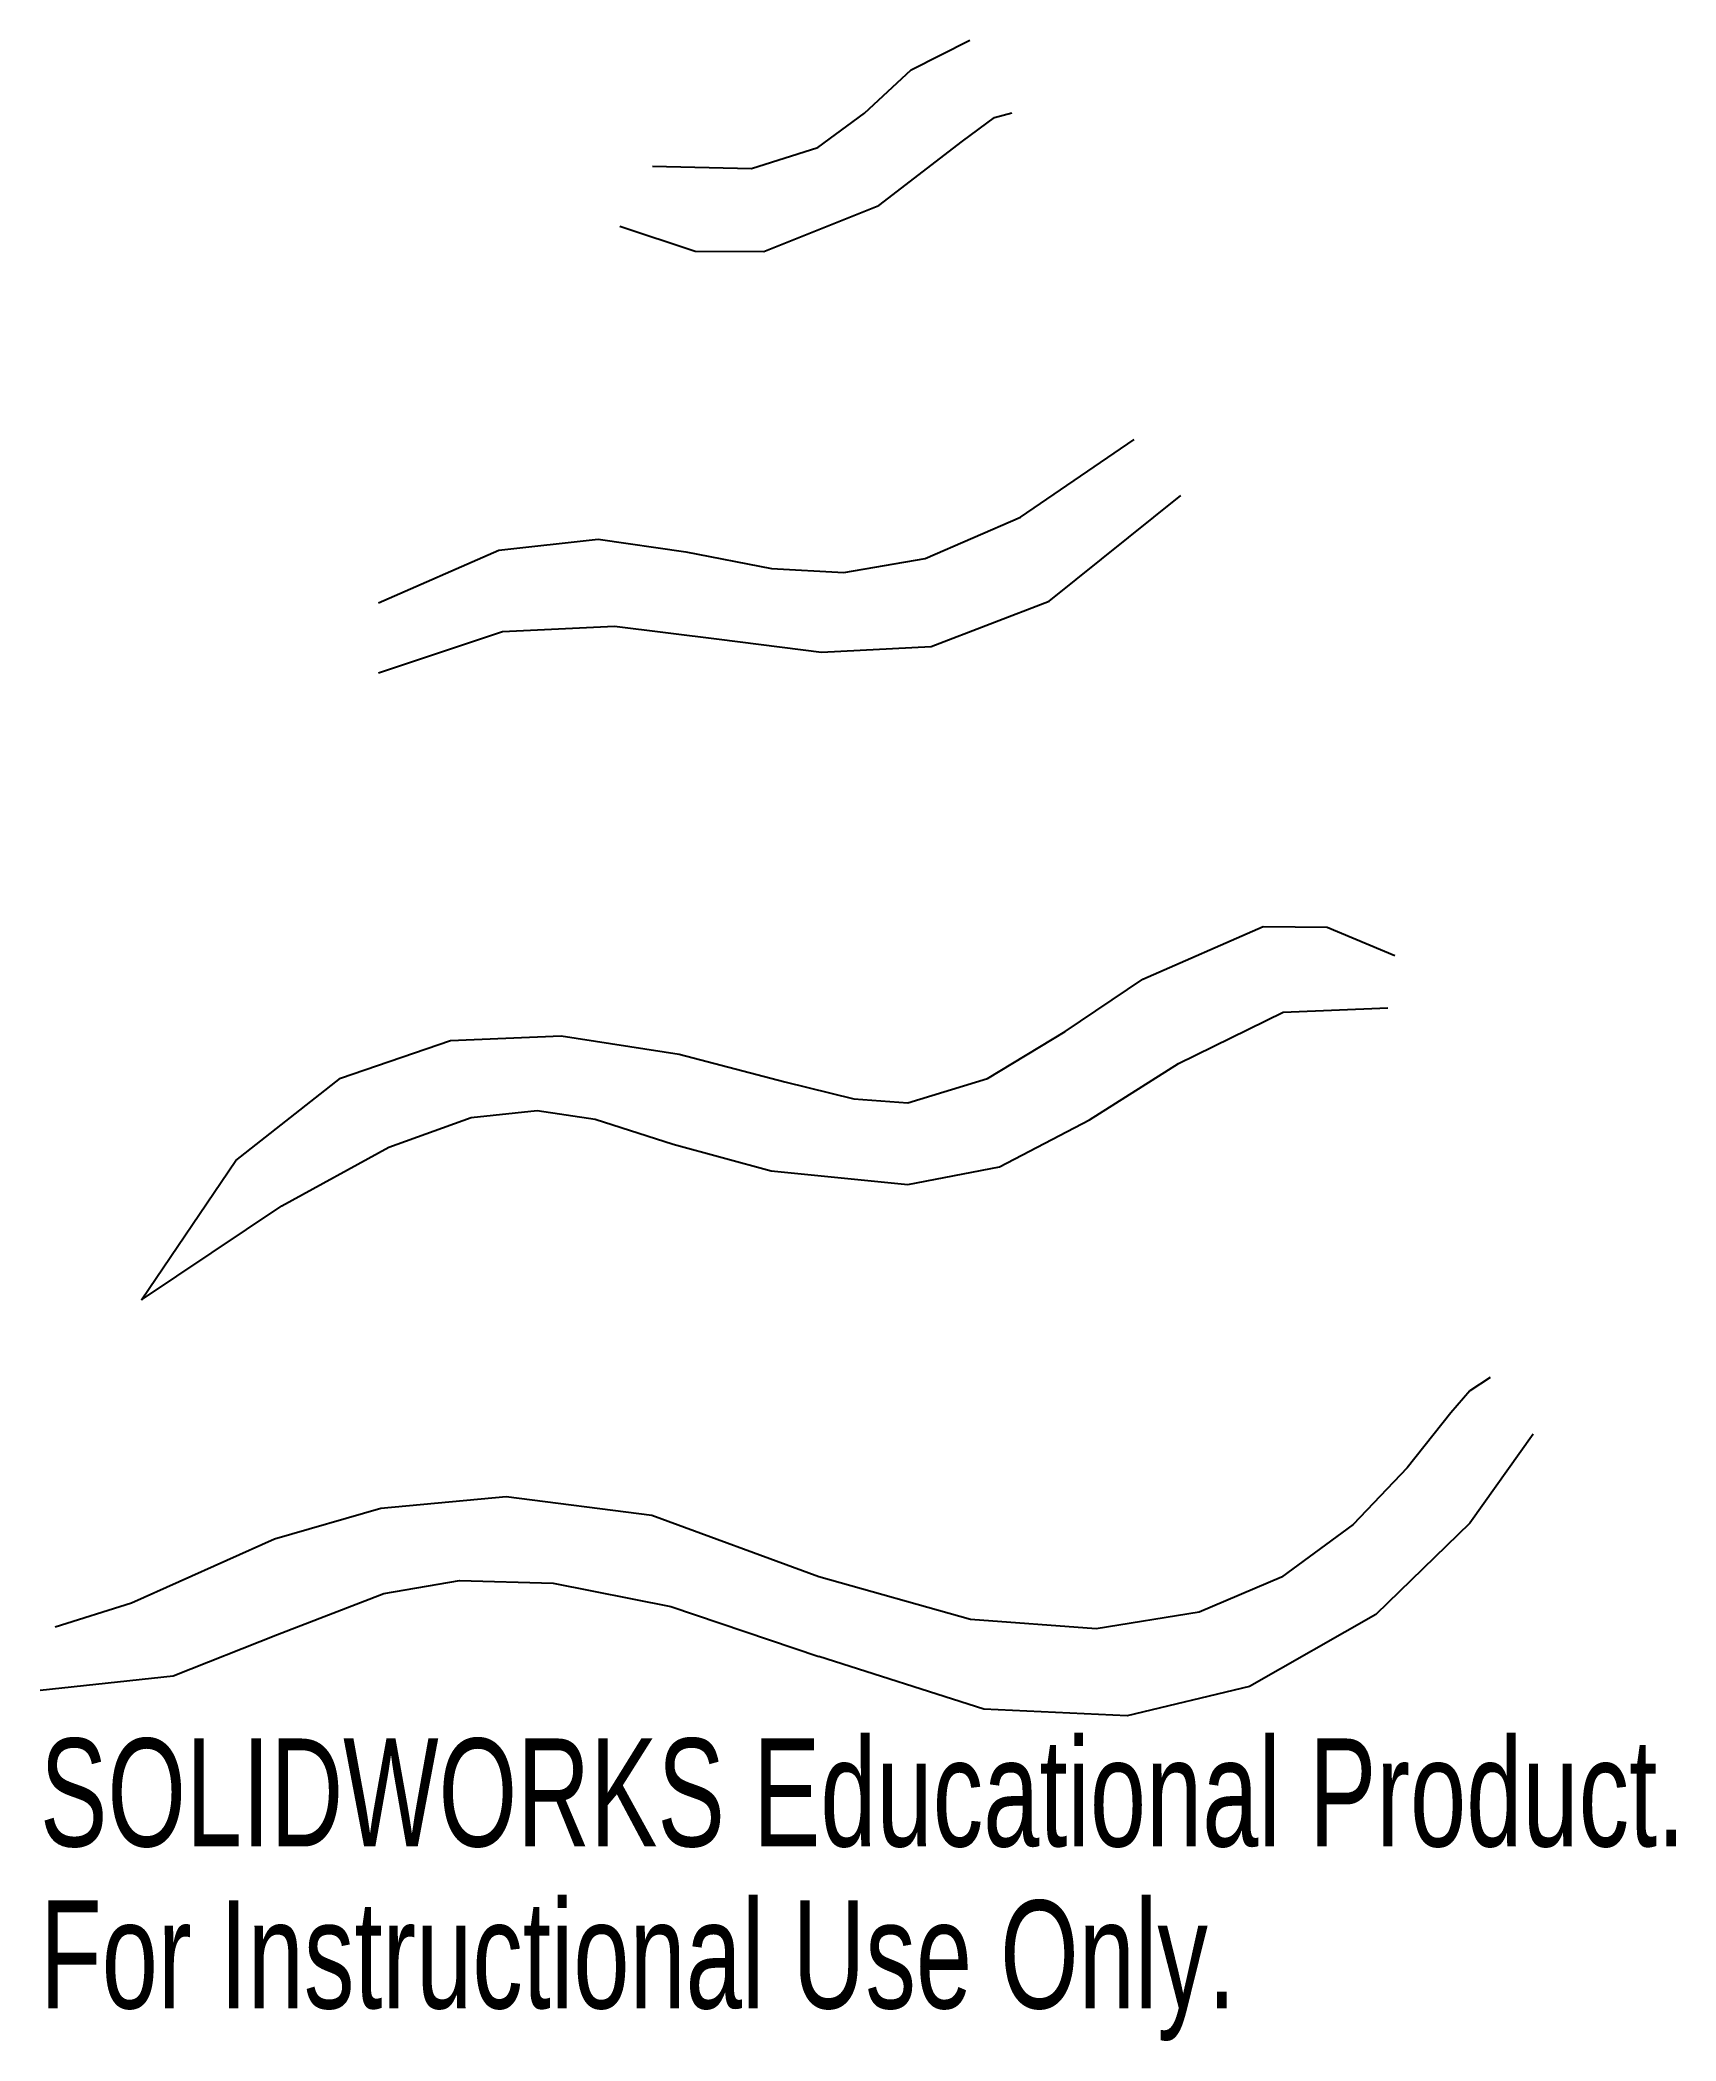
# Model space of a CAD drawing. Header units: millimetres. Extents: x -63.6 to 9.6, y -47 to 42.6.
import ezdxf

# ---------------------------------------------------------------- set-up
doc = ezdxf.new("R2010")
doc.units = ezdxf.units.MM
doc.styles.add('SLDTEXTSTYLE0', font='TXT', dxfattribs={"width": 0.7})

msp = doc.modelspace()

# ---------------------------------------------------------------- linework, layer by layer
at = {"color": 7, "linetype": 'Continuous', "flags": 128}
for points in [[(-36.21, 36.942), (-31.779, 36.831), (-28.81, 37.779), (-26.727, 39.316), (-24.625, 41.248), (-22.01, 42.583)], [(-37.687, 34.253), (-34.303, 33.131), (-31.231, 33.111), (-26.076, 35.177), (-22.334, 38.05), (-20.898, 39.116), (-20.117, 39.327)], [(-48.486, 17.391), (-43.102, 19.753), (-38.657, 20.234), (-34.726, 19.678), (-30.884, 18.927), (-27.651, 18.75), (-24.005, 19.38), (-19.74, 21.228), (-14.65, 24.702)], [(-48.486, 14.258), (-42.929, 16.103), (-37.916, 16.34), (-33.23, 15.768), (-28.653, 15.185), (-23.739, 15.433), (-18.458, 17.464), (-12.561, 22.195)], [(-24.788, -4.998), (-21.216, -3.899), (-17.738, -1.803), (-14.264, 0.542), (-8.863, 2.894), (-5.995, 2.862), (-2.965, 1.603)], [(-24.788, -8.653), (-20.676, -7.854), (-16.641, -5.754), (-12.654, -3.238), (-7.976, -0.94), (-3.278, -0.74)], [(-59.1, -13.813), (-54.881, -7.581), (-50.194, -3.892), (-45.263, -2.208), (-40.312, -1.99), (-35.019, -2.82), (-30.297, -4.056), (-27.193, -4.819), (-24.788, -4.998)], [(-59.1, -13.813), (-52.816, -9.606), (-48.021, -6.984), (-44.336, -5.657), (-41.384, -5.336), (-38.786, -5.73), (-35.29, -6.844), (-30.907, -8.035), (-24.788, -8.653)], [(1.295, -17.284), (0.389, -17.89), (-0.46, -18.869), (-2.423, -21.335), (-4.832, -23.865), (-8.046, -26.222), (-11.739, -27.803), (-16.341, -28.547), (-21.977, -28.126), (-28.774, -26.208)], [(3.217, -19.824), (0.386, -23.807), (-3.826, -27.897), (-9.473, -31.127), (-14.952, -32.431), (-21.377, -32.137), (-28.774, -29.778)], [(-28.774, -26.208), (-36.249, -23.472), (-42.773, -22.629), (-48.39, -23.153), (-53.144, -24.522), (-59.55, -27.387), (-62.961, -28.474)], [(-63.647, -31.288), (-57.687, -30.653), (-53.015, -28.8), (-48.255, -26.962), (-44.853, -26.385), (-40.659, -26.494), (-35.394, -27.541), (-28.774, -29.778)]]:
    msp.add_lwpolyline(points, dxfattribs=at)

# ---------------------------------------------------------------- texts
at = {"color": 7, "linetype": 'Continuous', "char_height": 4.83362, "attachment_point": 1, "style": 'SLDTEXTSTYLE0'}
for s, insert in [('SOLIDWORKS Educational Product.', (-63.647, -33.45)), ('For Instructional Use Only.', (-63.647, -40.701))]:
    msp.add_mtext(s, dxfattribs=dict(at, insert=insert))

doc.saveas('drawing.dxf')
